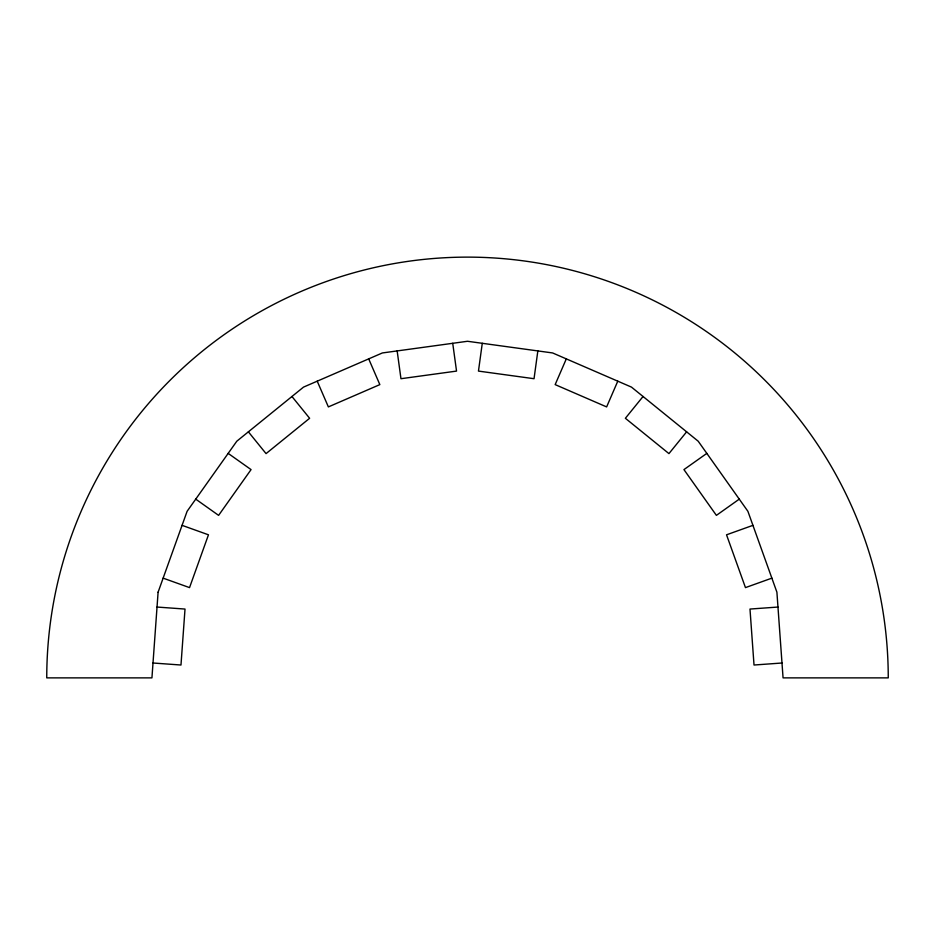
<?xml version="1.0" encoding="UTF-8"?>
<svg xmlns="http://www.w3.org/2000/svg" width="935" height="935" viewBox="0 0 935 935"><rect width="100%" height="100%" fill="white"/><g stroke="black" fill="none" stroke-linecap="round" stroke-linejoin="round"><path stroke-width="1.4" d="M482.273 343.297L478.463 371.09L534.037 378.71L537.847 350.917M566.306 358.876L555.156 384.612L606.628 406.912L617.778 381.176M643.046 396.498L625.375 418.284L668.946 453.615L686.617 431.83M706.825 453.382L683.941 469.604L716.397 515.372L739.269 499.138M752.932 525.341L726.53 534.808L745.464 587.612L771.866 578.146M777.967 607.049L749.987 609.059L754.019 665.019L781.999 663.008M157.033 607.049L185.013 609.059L180.981 665.019L153.001 663.008M182.068 525.341L208.47 534.808L189.536 587.612L163.134 578.146M228.175 453.382L251.059 469.604L218.603 515.372L195.731 499.138M291.954 396.498L309.625 418.284L266.054 453.615L248.383 431.83M368.694 358.876L379.844 384.612L328.372 406.912L317.222 381.176M452.727 343.297L456.537 371.09L400.963 378.71L397.153 350.917M158.097 592.182L151.938 677.875L46.75 677.875A420.75 420.75 0 0 1 467.5 257.125A420.75 420.75 0 0 1 888.25 677.875L783.062 677.875L776.903 592.182L747.895 511.305L698.2 441.215L631.464 387.102L552.62 352.951L467.5 341.275L382.38 352.951L303.536 387.102L236.8 441.215L187.105 511.305L158.097 592.182"/></g></svg>
